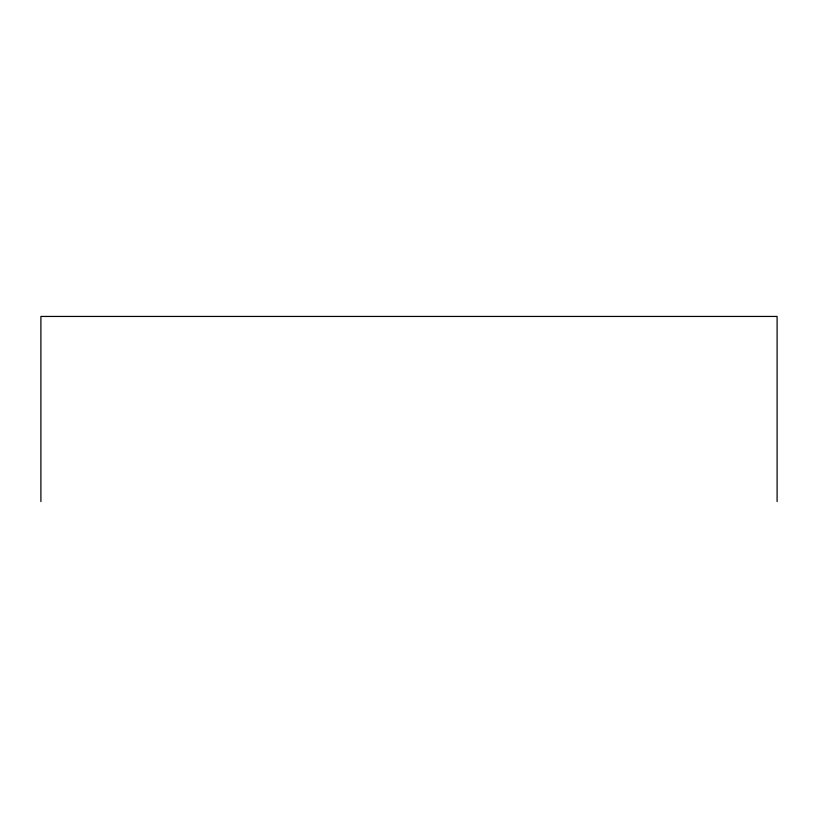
<?xml version="1.0" encoding="UTF-8"?>
<svg xmlns="http://www.w3.org/2000/svg" width="818" height="818" viewBox="0 0 818 818"><rect width="100%" height="100%" fill="white"/><g stroke="black" fill="none" stroke-linecap="round" stroke-linejoin="round"><path stroke-width="1.23" d="M777.1 501.557L777.1 316.443L40.9 316.443L40.9 501.557"/></g></svg>
